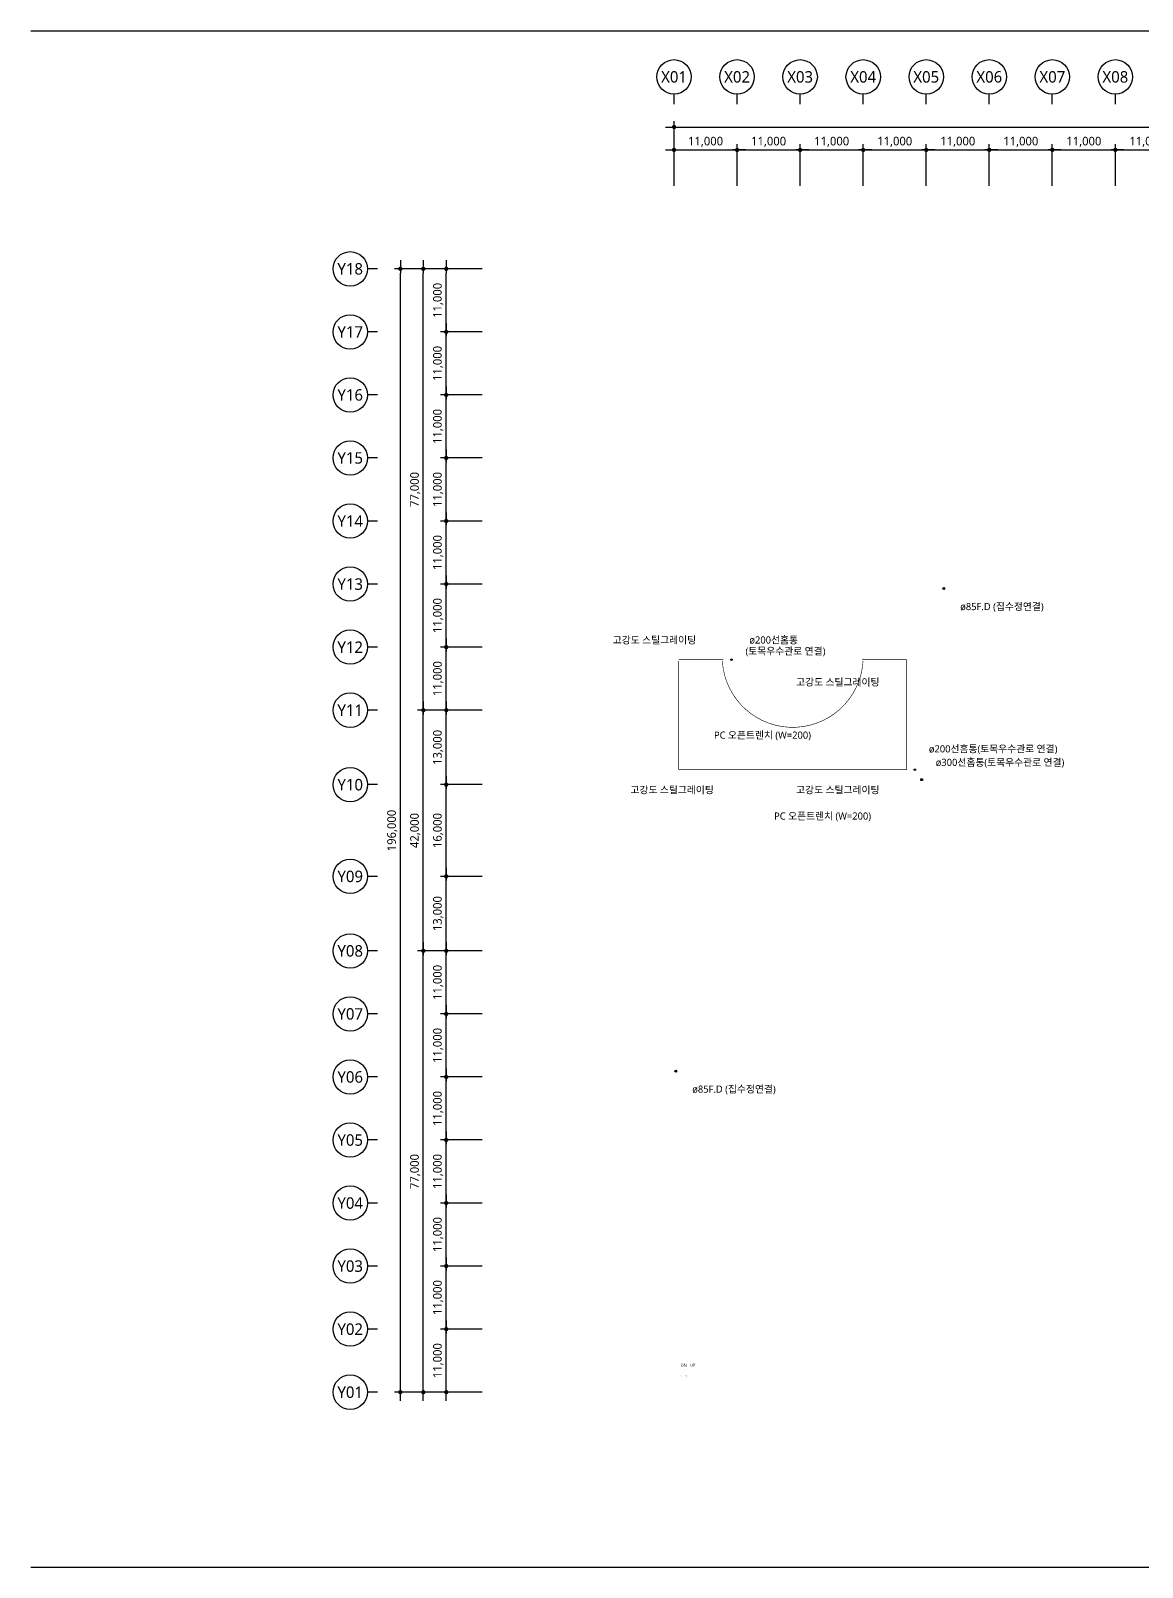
# Model space of a CAD drawing. Header units: millimetres. Extents: x 5104319 to 6731528, y 2502930 to 3039130.
# Drawn here: x 5104319 to 5298255, y 2502930 to 2771030 of the extents above; entities that cross this region are included whole.
import ezdxf
from ezdxf.enums import TextEntityAlignment as Align

# ---------------------------------------------------------------- set-up
doc = ezdxf.new("R2010")
doc.units = ezdxf.units.MM
doc.header["$PDMODE"] = 1
doc.linetypes.add('DIVIDE2', pattern=[15.875, 6.35, -3.175, 0, -3.175, 0, -3.175])
doc.linetypes.add('HID', pattern=[2.3, 1.5, -0.8])
doc.layers.get('Defpoints').update_dxf_attribs({"color": 140})
for name, color, linetype in [('0-아연도 그레이팅 커버', 6, 'DIVIDE2'), ('0-오픈트랜치', 2, 'HID'), ('ARCH', 8, 'Continuous'), ('D-1', 6, 'Continuous'), ('SYM', 253, 'Continuous')]:
    doc.layers.add(name, color=color, linetype=linetype)
for name, color, linetype, lineweight in [('A-AXIS-BUBL', 7, 'Continuous', 25), ('A-DIMS', 7, 'Continuous', 25), ('A-MKXS-TEXT1', 3, 'Continuous', 25), ('A-XXXX-TXT2', 3, 'Continuous', 25)]:
    doc.layers.add(name, color=color, linetype=linetype, lineweight=lineweight)
doc.styles.add('HY울릉도L', font='')
doc.styles.add('맑은 고딕', font='malgun.ttf')
doc.styles.add('맑은고딕', font='malgun.ttf')
doc.styles.get('HY울릉도L').set_extended_font_data('HYwulM')
doc.dimstyles.new('CDIM', dxfattribs={"dimtxt": 3, "dimasz": 1.5, "dimexe": 2, "dimexo": 1, "dimgap": 1, "dimtad": 1, "dimdec": 0, "dimrnd": 0.5, "dimzin": 0, "dimdsep": 32, "dimlunit": 6, "dimtxsty": 'HY울릉도L', "dimblk1": '_CIDOT', "dimblk2": '_CIDOT', "dimsah": 1, "dimcen": 5.5, "dimclrd": 2, "dimclre": 2, "dimclrt": 7, "dimadec": 0, "dimazin": 0, "dimtfac": 1, "dimtdec": 0, "dimtix": 1, "dimtmove": 2, "dimatfit": 1, "dimldrblk": '_CIDOT', "dimfxl": 1, "dimtolj": 1, "dimtzin": 0, "dimlwd": -1, "dimarcsym": 0})

# ---------------------------------------------------------------- blocks, each defined once
blk = doc.blocks.new('_CIDOT')
at = {"color": 0, "linetype": 'ByBlock'}
blk.add_line((2, 0), (-1, 0), dxfattribs=at)
at = {"color": 0, "linetype": 'ByBlock', "const_width": 0.5}
blk.add_lwpolyline([(-0.25, 0, 1), (0.25, 0, 1)], format="xyb", close=True, dxfattribs=at)
blk = doc.blocks.new('*D9')
at = {"layer": 'A-DIMS', "lineweight": -2, "transparency": 16777216}
for p, q in [((93193, 67121), (85943, 67121)), ((93193, 56121), (85943, 56121))]:
    blk.add_line(p, q, dxfattribs=at)
at = {"layer": 'A-DIMS', "transparency": 16777216}
blk.add_line((86943, 56871), (86943, 66371), dxfattribs=at)
at = {"layer": 'Defpoints', "color": 0, "transparency": 16777216}
for p in [(86943, 67121), (93693, 67121), (93693, 56121)]:
    blk.add_point(p, dxfattribs=at)
at = {"layer": 'A-DIMS', "transparency": 16777216, "xscale": 750, "yscale": 750, "zscale": 750}
for p, rotation in [((86943, 67121), 90), ((86943, 56121), 270)]:
    blk.add_blockref('_CIDOT', p, dxfattribs=dict(at, rotation=rotation))
at = {"layer": 'A-DIMS', "color": 3, "transparency": 16777216, "insert": (85538, 61621), "char_height": 1500, "attachment_point": 5, "rotation": 90, "style": '맑은고딕'}
blk.add_mtext('\\A1;11,000', dxfattribs=at)
blk = doc.blocks.new('*D10')
at = {"layer": 'A-DIMS', "lineweight": -2, "transparency": 16777216}
for p, q in [((93193, 78121), (85943, 78121)), ((93193, 67121), (85943, 67121))]:
    blk.add_line(p, q, dxfattribs=at)
at = {"layer": 'A-DIMS', "transparency": 16777216}
blk.add_line((86943, 67871), (86943, 77371), dxfattribs=at)
at = {"layer": 'Defpoints', "color": 0, "transparency": 16777216}
for p in [(86943, 78121), (93693, 78121), (93693, 67121)]:
    blk.add_point(p, dxfattribs=at)
at = {"layer": 'A-DIMS', "transparency": 16777216, "xscale": 750, "yscale": 750, "zscale": 750}
for p, rotation in [((86943, 78121), 90), ((86943, 67121), 270)]:
    blk.add_blockref('_CIDOT', p, dxfattribs=dict(at, rotation=rotation))
at = {"layer": 'A-DIMS', "color": 3, "transparency": 16777216, "insert": (85538, 72621), "char_height": 1500, "attachment_point": 5, "rotation": 90, "style": '맑은고딕'}
blk.add_mtext('\\A1;11,000', dxfattribs=at)
blk = doc.blocks.new('*D11')
at = {"layer": 'A-DIMS', "lineweight": -2, "transparency": 16777216}
for p, q in [((93193, 89121), (85943, 89121)), ((93193, 78121), (85943, 78121))]:
    blk.add_line(p, q, dxfattribs=at)
at = {"layer": 'A-DIMS', "transparency": 16777216}
blk.add_line((86943, 78871), (86943, 88371), dxfattribs=at)
at = {"layer": 'Defpoints', "color": 0, "transparency": 16777216}
for p in [(86943, 89121), (93693, 89121), (93693, 78121)]:
    blk.add_point(p, dxfattribs=at)
at = {"layer": 'A-DIMS', "transparency": 16777216, "xscale": 750, "yscale": 750, "zscale": 750}
for p, rotation in [((86943, 89121), 90), ((86943, 78121), 270)]:
    blk.add_blockref('_CIDOT', p, dxfattribs=dict(at, rotation=rotation))
at = {"layer": 'A-DIMS', "color": 3, "transparency": 16777216, "insert": (85538, 83621), "char_height": 1500, "attachment_point": 5, "rotation": 90, "style": '맑은고딕'}
blk.add_mtext('\\A1;11,000', dxfattribs=at)
blk = doc.blocks.new('*D12')
at = {"layer": 'A-DIMS', "lineweight": -2, "transparency": 16777216}
for p, q in [((93193, 100121), (85943, 100121)), ((93193, 89121), (85943, 89121))]:
    blk.add_line(p, q, dxfattribs=at)
at = {"layer": 'A-DIMS', "transparency": 16777216}
blk.add_line((86943, 89871), (86943, 99371), dxfattribs=at)
at = {"layer": 'Defpoints', "color": 0, "transparency": 16777216}
for p in [(86943, 100121), (93693, 100121), (93693, 89121)]:
    blk.add_point(p, dxfattribs=at)
at = {"layer": 'A-DIMS', "transparency": 16777216, "xscale": 750, "yscale": 750, "zscale": 750}
for p, rotation in [((86943, 100121), 90), ((86943, 89121), 270)]:
    blk.add_blockref('_CIDOT', p, dxfattribs=dict(at, rotation=rotation))
at = {"layer": 'A-DIMS', "color": 3, "transparency": 16777216, "insert": (85538, 94621), "char_height": 1500, "attachment_point": 5, "rotation": 90, "style": '맑은고딕'}
blk.add_mtext('\\A1;11,000', dxfattribs=at)
blk = doc.blocks.new('*D13')
at = {"layer": 'A-DIMS', "lineweight": -2, "transparency": 16777216}
for p, q in [((93193, 111121), (85943, 111121)), ((93193, 100121), (85943, 100121))]:
    blk.add_line(p, q, dxfattribs=at)
at = {"layer": 'A-DIMS', "transparency": 16777216}
blk.add_line((86943, 100871), (86943, 110371), dxfattribs=at)
at = {"layer": 'Defpoints', "color": 0, "transparency": 16777216}
for p in [(86943, 111121), (93693, 111121), (93693, 100121)]:
    blk.add_point(p, dxfattribs=at)
at = {"layer": 'A-DIMS', "transparency": 16777216, "xscale": 750, "yscale": 750, "zscale": 750}
for p, rotation in [((86943, 111121), 90), ((86943, 100121), 270)]:
    blk.add_blockref('_CIDOT', p, dxfattribs=dict(at, rotation=rotation))
at = {"layer": 'A-DIMS', "color": 3, "transparency": 16777216, "insert": (85538, 105621), "char_height": 1500, "attachment_point": 5, "rotation": 90, "style": '맑은고딕'}
blk.add_mtext('\\A1;11,000', dxfattribs=at)
blk = doc.blocks.new('*D14')
at = {"layer": 'A-DIMS', "lineweight": -2, "transparency": 16777216}
for p, q in [((93193, 122121), (85943, 122121)), ((93193, 111121), (85943, 111121))]:
    blk.add_line(p, q, dxfattribs=at)
at = {"layer": 'A-DIMS', "transparency": 16777216}
blk.add_line((86943, 111871), (86943, 121371), dxfattribs=at)
at = {"layer": 'Defpoints', "color": 0, "transparency": 16777216}
for p in [(86943, 122121), (93693, 122121), (93693, 111121)]:
    blk.add_point(p, dxfattribs=at)
at = {"layer": 'A-DIMS', "transparency": 16777216, "xscale": 750, "yscale": 750, "zscale": 750}
for p, rotation in [((86943, 122121), 90), ((86943, 111121), 270)]:
    blk.add_blockref('_CIDOT', p, dxfattribs=dict(at, rotation=rotation))
at = {"layer": 'A-DIMS', "color": 3, "transparency": 16777216, "insert": (85538, 116621), "char_height": 1500, "attachment_point": 5, "rotation": 90, "style": '맑은고딕'}
blk.add_mtext('\\A1;11,000', dxfattribs=at)
blk = doc.blocks.new('*D15')
at = {"layer": 'A-DIMS', "lineweight": -2, "transparency": 16777216}
for p, q in [((93193, 135121), (85943, 135121)), ((93193, 122121), (85943, 122121))]:
    blk.add_line(p, q, dxfattribs=at)
at = {"layer": 'A-DIMS', "transparency": 16777216}
blk.add_line((86943, 122871), (86943, 134371), dxfattribs=at)
at = {"layer": 'Defpoints', "color": 0, "transparency": 16777216}
for p in [(86943, 135121), (93693, 135121), (93693, 122121)]:
    blk.add_point(p, dxfattribs=at)
at = {"layer": 'A-DIMS', "transparency": 16777216, "xscale": 750, "yscale": 750, "zscale": 750}
for p, rotation in [((86943, 135121), 90), ((86943, 122121), 270)]:
    blk.add_blockref('_CIDOT', p, dxfattribs=dict(at, rotation=rotation))
at = {"layer": 'A-DIMS', "color": 3, "transparency": 16777216, "insert": (85538, 128621), "char_height": 1500, "attachment_point": 5, "rotation": 90, "style": '맑은고딕'}
blk.add_mtext('\\A1;13,000', dxfattribs=at)
blk = doc.blocks.new('*D16')
at = {"layer": 'A-DIMS', "lineweight": -2, "transparency": 16777216}
for p, q in [((93193, 151121), (85943, 151121)), ((93193, 135121), (85943, 135121))]:
    blk.add_line(p, q, dxfattribs=at)
at = {"layer": 'A-DIMS', "transparency": 16777216}
blk.add_line((86943, 135871), (86943, 150371), dxfattribs=at)
at = {"layer": 'Defpoints', "color": 0, "transparency": 16777216}
for p in [(86943, 151121), (93693, 151121), (93693, 135121)]:
    blk.add_point(p, dxfattribs=at)
at = {"layer": 'A-DIMS', "transparency": 16777216, "xscale": 750, "yscale": 750, "zscale": 750}
for p, rotation in [((86943, 151121), 90), ((86943, 135121), 270)]:
    blk.add_blockref('_CIDOT', p, dxfattribs=dict(at, rotation=rotation))
at = {"layer": 'A-DIMS', "color": 3, "transparency": 16777216, "insert": (85538, 143121), "char_height": 1500, "attachment_point": 5, "rotation": 90, "style": '맑은고딕'}
blk.add_mtext('\\A1;16,000', dxfattribs=at)
blk = doc.blocks.new('*D17')
at = {"layer": 'A-DIMS', "lineweight": -2, "transparency": 16777216}
for p, q in [((93193, 164121), (85943, 164121)), ((93193, 151121), (85943, 151121))]:
    blk.add_line(p, q, dxfattribs=at)
at = {"layer": 'A-DIMS', "transparency": 16777216}
blk.add_line((86943, 151871), (86943, 163371), dxfattribs=at)
at = {"layer": 'Defpoints', "color": 0, "transparency": 16777216}
for p in [(86943, 164121), (93693, 164121), (93693, 151121)]:
    blk.add_point(p, dxfattribs=at)
at = {"layer": 'A-DIMS', "transparency": 16777216, "xscale": 750, "yscale": 750, "zscale": 750}
for p, rotation in [((86943, 164121), 90), ((86943, 151121), 270)]:
    blk.add_blockref('_CIDOT', p, dxfattribs=dict(at, rotation=rotation))
at = {"layer": 'A-DIMS', "color": 3, "transparency": 16777216, "insert": (85538, 157621), "char_height": 1500, "attachment_point": 5, "rotation": 90, "style": '맑은고딕'}
blk.add_mtext('\\A1;13,000', dxfattribs=at)
blk = doc.blocks.new('*D18')
at = {"layer": 'A-DIMS', "lineweight": -2, "transparency": 16777216}
for p, q in [((93193, 175121), (85943, 175121)), ((93193, 164121), (85943, 164121))]:
    blk.add_line(p, q, dxfattribs=at)
at = {"layer": 'A-DIMS', "transparency": 16777216}
blk.add_line((86943, 164871), (86943, 174371), dxfattribs=at)
at = {"layer": 'Defpoints', "color": 0, "transparency": 16777216}
for p in [(86943, 175121), (93693, 175121), (93693, 164121)]:
    blk.add_point(p, dxfattribs=at)
at = {"layer": 'A-DIMS', "transparency": 16777216, "xscale": 750, "yscale": 750, "zscale": 750}
for p, rotation in [((86943, 175121), 90), ((86943, 164121), 270)]:
    blk.add_blockref('_CIDOT', p, dxfattribs=dict(at, rotation=rotation))
at = {"layer": 'A-DIMS', "color": 3, "transparency": 16777216, "insert": (85538, 169621), "char_height": 1500, "attachment_point": 5, "rotation": 90, "style": '맑은고딕'}
blk.add_mtext('\\A1;11,000', dxfattribs=at)
blk = doc.blocks.new('*D19')
at = {"layer": 'A-DIMS', "lineweight": -2, "transparency": 16777216}
for p, q in [((93193, 186121), (85943, 186121)), ((93193, 175121), (85943, 175121))]:
    blk.add_line(p, q, dxfattribs=at)
at = {"layer": 'A-DIMS', "transparency": 16777216}
blk.add_line((86943, 175871), (86943, 185371), dxfattribs=at)
at = {"layer": 'Defpoints', "color": 0, "transparency": 16777216}
for p in [(86943, 186121), (93693, 186121), (93693, 175121)]:
    blk.add_point(p, dxfattribs=at)
at = {"layer": 'A-DIMS', "transparency": 16777216, "xscale": 750, "yscale": 750, "zscale": 750}
for p, rotation in [((86943, 186121), 90), ((86943, 175121), 270)]:
    blk.add_blockref('_CIDOT', p, dxfattribs=dict(at, rotation=rotation))
at = {"layer": 'A-DIMS', "color": 3, "transparency": 16777216, "insert": (85538, 180621), "char_height": 1500, "attachment_point": 5, "rotation": 90, "style": '맑은고딕'}
blk.add_mtext('\\A1;11,000', dxfattribs=at)
blk = doc.blocks.new('*D20')
at = {"layer": 'A-DIMS', "lineweight": -2, "transparency": 16777216}
for p, q in [((93193, 197121), (85943, 197121)), ((93193, 186121), (85943, 186121))]:
    blk.add_line(p, q, dxfattribs=at)
at = {"layer": 'A-DIMS', "transparency": 16777216}
blk.add_line((86943, 186871), (86943, 196371), dxfattribs=at)
at = {"layer": 'Defpoints', "color": 0, "transparency": 16777216}
for p in [(86943, 197121), (93693, 197121), (93693, 186121)]:
    blk.add_point(p, dxfattribs=at)
at = {"layer": 'A-DIMS', "transparency": 16777216, "xscale": 750, "yscale": 750, "zscale": 750}
for p, rotation in [((86943, 197121), 90), ((86943, 186121), 270)]:
    blk.add_blockref('_CIDOT', p, dxfattribs=dict(at, rotation=rotation))
at = {"layer": 'A-DIMS', "color": 3, "transparency": 16777216, "insert": (85538, 191621), "char_height": 1500, "attachment_point": 5, "rotation": 90, "style": '맑은고딕'}
blk.add_mtext('\\A1;11,000', dxfattribs=at)
blk = doc.blocks.new('*D21')
at = {"layer": 'A-DIMS', "lineweight": -2, "transparency": 16777216}
for p, q in [((93193, 208121), (85943, 208121)), ((93193, 197121), (85943, 197121))]:
    blk.add_line(p, q, dxfattribs=at)
at = {"layer": 'A-DIMS', "transparency": 16777216}
blk.add_line((86943, 197871), (86943, 207371), dxfattribs=at)
at = {"layer": 'Defpoints', "color": 0, "transparency": 16777216}
for p in [(86943, 208121), (93693, 208121), (93693, 197121)]:
    blk.add_point(p, dxfattribs=at)
at = {"layer": 'A-DIMS', "transparency": 16777216, "xscale": 750, "yscale": 750, "zscale": 750}
for p, rotation in [((86943, 208121), 90), ((86943, 197121), 270)]:
    blk.add_blockref('_CIDOT', p, dxfattribs=dict(at, rotation=rotation))
at = {"layer": 'A-DIMS', "color": 3, "transparency": 16777216, "insert": (85538, 202621), "char_height": 1500, "attachment_point": 5, "rotation": 90, "style": '맑은고딕'}
blk.add_mtext('\\A1;11,000', dxfattribs=at)
blk = doc.blocks.new('*D22')
at = {"layer": 'A-DIMS', "lineweight": -2, "transparency": 16777216}
for p, q in [((93193, 219121), (85943, 219121)), ((93193, 208121), (85943, 208121))]:
    blk.add_line(p, q, dxfattribs=at)
at = {"layer": 'A-DIMS', "transparency": 16777216}
blk.add_line((86943, 208871), (86943, 218371), dxfattribs=at)
at = {"layer": 'Defpoints', "color": 0, "transparency": 16777216}
for p in [(86943, 219121), (93693, 219121), (93693, 208121)]:
    blk.add_point(p, dxfattribs=at)
at = {"layer": 'A-DIMS', "transparency": 16777216, "xscale": 750, "yscale": 750, "zscale": 750}
for p, rotation in [((86943, 219121), 90), ((86943, 208121), 270)]:
    blk.add_blockref('_CIDOT', p, dxfattribs=dict(at, rotation=rotation))
at = {"layer": 'A-DIMS', "color": 3, "transparency": 16777216, "insert": (85538, 213621), "char_height": 1500, "attachment_point": 5, "rotation": 90, "style": '맑은고딕'}
blk.add_mtext('\\A1;11,000', dxfattribs=at)
blk = doc.blocks.new('*D23')
at = {"layer": 'A-DIMS', "lineweight": -2, "transparency": 16777216}
for p, q in [((93193, 230121), (85943, 230121)), ((93193, 219121), (85943, 219121))]:
    blk.add_line(p, q, dxfattribs=at)
at = {"layer": 'A-DIMS', "transparency": 16777216}
blk.add_line((86943, 219871), (86943, 229371), dxfattribs=at)
at = {"layer": 'Defpoints', "color": 0, "transparency": 16777216}
for p in [(86943, 230121), (93693, 230121), (93693, 219121)]:
    blk.add_point(p, dxfattribs=at)
at = {"layer": 'A-DIMS', "transparency": 16777216, "xscale": 750, "yscale": 750, "zscale": 750}
for p, rotation in [((86943, 230121), 90), ((86943, 219121), 270)]:
    blk.add_blockref('_CIDOT', p, dxfattribs=dict(at, rotation=rotation))
at = {"layer": 'A-DIMS', "color": 3, "transparency": 16777216, "insert": (85538, 224621), "char_height": 1500, "attachment_point": 5, "rotation": 90, "style": '맑은고딕'}
blk.add_mtext('\\A1;11,000', dxfattribs=at)
blk = doc.blocks.new('*D24')
at = {"layer": 'A-DIMS', "lineweight": -2, "transparency": 16777216}
for p, q in [((93193, 241121), (85943, 241121)), ((93193, 230121), (85943, 230121))]:
    blk.add_line(p, q, dxfattribs=at)
at = {"layer": 'A-DIMS', "transparency": 16777216}
blk.add_line((86943, 230871), (86943, 240371), dxfattribs=at)
at = {"layer": 'Defpoints', "color": 0, "transparency": 16777216}
for p in [(86943, 241121), (93693, 241121), (93693, 230121)]:
    blk.add_point(p, dxfattribs=at)
at = {"layer": 'A-DIMS', "transparency": 16777216, "xscale": 750, "yscale": 750, "zscale": 750}
for p, rotation in [((86943, 241121), 90), ((86943, 230121), 270)]:
    blk.add_blockref('_CIDOT', p, dxfattribs=dict(at, rotation=rotation))
at = {"layer": 'A-DIMS', "color": 3, "transparency": 16777216, "insert": (85538, 235621), "char_height": 1500, "attachment_point": 5, "rotation": 90, "style": '맑은고딕'}
blk.add_mtext('\\A1;11,000', dxfattribs=at)
blk = doc.blocks.new('*D25')
at = {"layer": 'A-DIMS', "lineweight": -2, "transparency": 16777216}
for p, q in [((93193, 122121), (81943, 122121)), ((93193, 45121), (81943, 45121))]:
    blk.add_line(p, q, dxfattribs=at)
at = {"layer": 'A-DIMS', "transparency": 16777216}
blk.add_line((82943, 45871), (82943, 121371), dxfattribs=at)
at = {"layer": 'Defpoints', "color": 0, "transparency": 16777216}
for p in [(82943, 122121), (93693, 122121), (93693, 45121)]:
    blk.add_point(p, dxfattribs=at)
at = {"layer": 'A-DIMS', "transparency": 16777216, "xscale": 750, "yscale": 750, "zscale": 750}
for p, rotation in [((82943, 122121), 90), ((82943, 45121), 270)]:
    blk.add_blockref('_CIDOT', p, dxfattribs=dict(at, rotation=rotation))
at = {"layer": 'A-DIMS', "color": 3, "transparency": 16777216, "insert": (81542, 83621), "char_height": 1500, "attachment_point": 5, "rotation": 90, "style": '맑은고딕'}
blk.add_mtext('\\A1;77,000', dxfattribs=at)
blk = doc.blocks.new('*D26')
at = {"layer": 'A-DIMS', "lineweight": -2, "transparency": 16777216}
for p, q in [((93193, 241121), (77943, 241121)), ((93193, 45121), (77943, 45121))]:
    blk.add_line(p, q, dxfattribs=at)
at = {"layer": 'A-DIMS', "transparency": 16777216}
blk.add_line((78943, 45871), (78943, 240371), dxfattribs=at)
at = {"layer": 'Defpoints', "color": 0, "transparency": 16777216}
for p in [(78943, 241121), (93693, 241121), (93693, 45121)]:
    blk.add_point(p, dxfattribs=at)
at = {"layer": 'A-DIMS', "transparency": 16777216, "xscale": 750, "yscale": 750, "zscale": 750}
for p, rotation in [((78943, 241121), 90), ((78943, 45121), 270)]:
    blk.add_blockref('_CIDOT', p, dxfattribs=dict(at, rotation=rotation))
at = {"layer": 'A-DIMS', "color": 3, "transparency": 16777216, "insert": (77538, 143121), "char_height": 1500, "attachment_point": 5, "rotation": 90, "style": '맑은고딕'}
blk.add_mtext('\\A1;196,000', dxfattribs=at)
blk = doc.blocks.new('*D27')
at = {"layer": 'A-DIMS', "lineweight": -2, "transparency": 16777216}
for p, q in [((93193, 56121), (85943, 56121)), ((93193, 45121), (85943, 45121))]:
    blk.add_line(p, q, dxfattribs=at)
at = {"layer": 'A-DIMS', "transparency": 16777216}
blk.add_line((86943, 45871), (86943, 55371), dxfattribs=at)
at = {"layer": 'Defpoints', "color": 0, "transparency": 16777216}
for p in [(86943, 56121), (93693, 56121), (93693, 45121)]:
    blk.add_point(p, dxfattribs=at)
at = {"layer": 'A-DIMS', "transparency": 16777216, "xscale": 750, "yscale": 750, "zscale": 750}
for p, rotation in [((86943, 56121), 90), ((86943, 45121), 270)]:
    blk.add_blockref('_CIDOT', p, dxfattribs=dict(at, rotation=rotation))
at = {"layer": 'A-DIMS', "color": 3, "transparency": 16777216, "insert": (85538, 50621), "char_height": 1500, "attachment_point": 5, "rotation": 90, "style": '맑은고딕'}
blk.add_mtext('\\A1;11,000', dxfattribs=at)
blk = doc.blocks.new('*D28')
at = {"layer": 'A-DIMS', "lineweight": -2, "transparency": 16777216}
for p, q in [((93193, 164121), (81943, 164121)), ((93193, 122121), (81943, 122121))]:
    blk.add_line(p, q, dxfattribs=at)
at = {"layer": 'A-DIMS', "transparency": 16777216}
blk.add_line((82943, 122871), (82943, 163371), dxfattribs=at)
at = {"layer": 'Defpoints', "color": 0, "transparency": 16777216}
for p in [(82943, 164121), (93693, 164121), (93693, 122121)]:
    blk.add_point(p, dxfattribs=at)
at = {"layer": 'A-DIMS', "transparency": 16777216, "xscale": 750, "yscale": 750, "zscale": 750}
for p, rotation in [((82943, 164121), 90), ((82943, 122121), 270)]:
    blk.add_blockref('_CIDOT', p, dxfattribs=dict(at, rotation=rotation))
at = {"layer": 'A-DIMS', "color": 3, "transparency": 16777216, "insert": (81542, 143121), "char_height": 1500, "attachment_point": 5, "rotation": 90, "style": '맑은고딕'}
blk.add_mtext('\\A1;42,000', dxfattribs=at)
blk = doc.blocks.new('*D29')
at = {"layer": 'A-DIMS', "lineweight": -2, "transparency": 16777216}
for p, q in [((93193, 241121), (81943, 241121)), ((93193, 164121), (81943, 164121))]:
    blk.add_line(p, q, dxfattribs=at)
at = {"layer": 'A-DIMS', "transparency": 16777216}
blk.add_line((82943, 164871), (82943, 240371), dxfattribs=at)
at = {"layer": 'Defpoints', "color": 0, "transparency": 16777216}
for p in [(82943, 241121), (93693, 241121), (93693, 164121)]:
    blk.add_point(p, dxfattribs=at)
at = {"layer": 'A-DIMS', "transparency": 16777216, "xscale": 750, "yscale": 750, "zscale": 750}
for p, rotation in [((82943, 241121), 90), ((82943, 164121), 270)]:
    blk.add_blockref('_CIDOT', p, dxfattribs=dict(at, rotation=rotation))
at = {"layer": 'A-DIMS', "color": 3, "transparency": 16777216, "insert": (81542, 202621), "char_height": 1500, "attachment_point": 5, "rotation": 90, "style": '맑은고딕'}
blk.add_mtext('\\A1;77,000', dxfattribs=at)
blk = doc.blocks.new('*D30')
at = {"layer": 'A-DIMS', "lineweight": -2, "transparency": 16777216}
for p, q in [((148693, 255621), (148693, 262871)), ((159693, 255621), (159693, 262871))]:
    blk.add_line(p, q, dxfattribs=at)
at = {"layer": 'A-DIMS', "transparency": 16777216}
blk.add_line((149443, 261871), (158943, 261871), dxfattribs=at)
at = {"layer": 'Defpoints', "color": 0, "transparency": 16777216}
for p in [(159693, 261871), (148693, 255121), (159693, 255121)]:
    blk.add_point(p, dxfattribs=at)
at = {"layer": 'A-DIMS', "transparency": 16777216, "xscale": 750, "yscale": 750, "zscale": 750, "rotation": 180}
blk.add_blockref('_CIDOT', (148693, 261871), dxfattribs=at)
at = {"layer": 'A-DIMS', "transparency": 16777216, "xscale": 750, "yscale": 750, "zscale": 750}
blk.add_blockref('_CIDOT', (159693, 261871), dxfattribs=at)
at = {"layer": 'A-DIMS', "color": 3, "transparency": 16777216, "insert": (154193, 263275), "char_height": 1500, "attachment_point": 5, "style": '맑은고딕'}
blk.add_mtext('\\A1;11,000', dxfattribs=at)
blk = doc.blocks.new('*D31')
at = {"layer": 'A-DIMS', "lineweight": -2, "transparency": 16777216}
for p, q in [((159693, 255621), (159693, 262871)), ((170693, 255621), (170693, 262871))]:
    blk.add_line(p, q, dxfattribs=at)
at = {"layer": 'A-DIMS', "transparency": 16777216}
blk.add_line((160443, 261871), (169943, 261871), dxfattribs=at)
at = {"layer": 'Defpoints', "color": 0, "transparency": 16777216}
for p in [(170693, 261871), (159693, 255121), (170693, 255121)]:
    blk.add_point(p, dxfattribs=at)
at = {"layer": 'A-DIMS', "transparency": 16777216, "xscale": 750, "yscale": 750, "zscale": 750, "rotation": 180}
blk.add_blockref('_CIDOT', (159693, 261871), dxfattribs=at)
at = {"layer": 'A-DIMS', "transparency": 16777216, "xscale": 750, "yscale": 750, "zscale": 750}
blk.add_blockref('_CIDOT', (170693, 261871), dxfattribs=at)
at = {"layer": 'A-DIMS', "color": 3, "transparency": 16777216, "insert": (165193, 263275), "char_height": 1500, "attachment_point": 5, "style": '맑은고딕'}
blk.add_mtext('\\A1;11,000', dxfattribs=at)
blk = doc.blocks.new('*D32')
at = {"layer": 'A-DIMS', "lineweight": -2, "transparency": 16777216}
for p, q in [((170693, 255621), (170693, 262871)), ((181693, 255621), (181693, 262871))]:
    blk.add_line(p, q, dxfattribs=at)
at = {"layer": 'A-DIMS', "transparency": 16777216}
blk.add_line((171443, 261871), (180943, 261871), dxfattribs=at)
at = {"layer": 'Defpoints', "color": 0, "transparency": 16777216}
for p in [(181693, 261871), (170693, 255121), (181693, 255121)]:
    blk.add_point(p, dxfattribs=at)
at = {"layer": 'A-DIMS', "transparency": 16777216, "xscale": 750, "yscale": 750, "zscale": 750, "rotation": 180}
blk.add_blockref('_CIDOT', (170693, 261871), dxfattribs=at)
at = {"layer": 'A-DIMS', "transparency": 16777216, "xscale": 750, "yscale": 750, "zscale": 750}
blk.add_blockref('_CIDOT', (181693, 261871), dxfattribs=at)
at = {"layer": 'A-DIMS', "color": 3, "transparency": 16777216, "insert": (176193, 263275), "char_height": 1500, "attachment_point": 5, "style": '맑은고딕'}
blk.add_mtext('\\A1;11,000', dxfattribs=at)
blk = doc.blocks.new('*D33')
at = {"layer": 'A-DIMS', "lineweight": -2, "transparency": 16777216}
for p, q in [((181693, 255621), (181693, 262871)), ((192693, 255621), (192693, 262871))]:
    blk.add_line(p, q, dxfattribs=at)
at = {"layer": 'A-DIMS', "transparency": 16777216}
blk.add_line((182443, 261871), (191943, 261871), dxfattribs=at)
at = {"layer": 'Defpoints', "color": 0, "transparency": 16777216}
for p in [(192693, 261871), (181693, 255121), (192693, 255121)]:
    blk.add_point(p, dxfattribs=at)
at = {"layer": 'A-DIMS', "transparency": 16777216, "xscale": 750, "yscale": 750, "zscale": 750, "rotation": 180}
blk.add_blockref('_CIDOT', (181693, 261871), dxfattribs=at)
at = {"layer": 'A-DIMS', "transparency": 16777216, "xscale": 750, "yscale": 750, "zscale": 750}
blk.add_blockref('_CIDOT', (192693, 261871), dxfattribs=at)
at = {"layer": 'A-DIMS', "color": 3, "transparency": 16777216, "insert": (187193, 263275), "char_height": 1500, "attachment_point": 5, "style": '맑은고딕'}
blk.add_mtext('\\A1;11,000', dxfattribs=at)
blk = doc.blocks.new('*D34')
at = {"layer": 'A-DIMS', "lineweight": -2, "transparency": 16777216}
for p, q in [((192693, 255621), (192693, 262871)), ((203693, 255621), (203693, 262871))]:
    blk.add_line(p, q, dxfattribs=at)
at = {"layer": 'A-DIMS', "transparency": 16777216}
blk.add_line((193443, 261871), (202943, 261871), dxfattribs=at)
at = {"layer": 'Defpoints', "color": 0, "transparency": 16777216}
for p in [(203693, 261871), (192693, 255121), (203693, 255121)]:
    blk.add_point(p, dxfattribs=at)
at = {"layer": 'A-DIMS', "transparency": 16777216, "xscale": 750, "yscale": 750, "zscale": 750, "rotation": 180}
blk.add_blockref('_CIDOT', (192693, 261871), dxfattribs=at)
at = {"layer": 'A-DIMS', "transparency": 16777216, "xscale": 750, "yscale": 750, "zscale": 750}
blk.add_blockref('_CIDOT', (203693, 261871), dxfattribs=at)
at = {"layer": 'A-DIMS', "color": 3, "transparency": 16777216, "insert": (198193, 263275), "char_height": 1500, "attachment_point": 5, "style": '맑은고딕'}
blk.add_mtext('\\A1;11,000', dxfattribs=at)
blk = doc.blocks.new('*D35')
at = {"layer": 'A-DIMS', "lineweight": -2, "transparency": 16777216}
for p, q in [((203693, 255621), (203693, 262871)), ((214693, 255621), (214693, 262871))]:
    blk.add_line(p, q, dxfattribs=at)
at = {"layer": 'A-DIMS', "transparency": 16777216}
blk.add_line((204443, 261871), (213943, 261871), dxfattribs=at)
at = {"layer": 'Defpoints', "color": 0, "transparency": 16777216}
for p in [(214693, 261871), (203693, 255121), (214693, 255121)]:
    blk.add_point(p, dxfattribs=at)
at = {"layer": 'A-DIMS', "transparency": 16777216, "xscale": 750, "yscale": 750, "zscale": 750, "rotation": 180}
blk.add_blockref('_CIDOT', (203693, 261871), dxfattribs=at)
at = {"layer": 'A-DIMS', "transparency": 16777216, "xscale": 750, "yscale": 750, "zscale": 750}
blk.add_blockref('_CIDOT', (214693, 261871), dxfattribs=at)
at = {"layer": 'A-DIMS', "color": 3, "transparency": 16777216, "insert": (209193, 263275), "char_height": 1500, "attachment_point": 5, "style": '맑은고딕'}
blk.add_mtext('\\A1;11,000', dxfattribs=at)
blk = doc.blocks.new('*D43')
at = {"layer": 'A-DIMS', "lineweight": -2, "transparency": 16777216}
for p, q in [((126693, 255621), (126693, 266871)), ((302693, 255621), (302693, 266871))]:
    blk.add_line(p, q, dxfattribs=at)
at = {"layer": 'A-DIMS', "transparency": 16777216}
blk.add_line((127443, 265871), (301943, 265871), dxfattribs=at)
at = {"layer": 'Defpoints', "color": 0, "transparency": 16777216}
for p in [(302693, 265871), (126693, 255121), (302693, 255121)]:
    blk.add_point(p, dxfattribs=at)
at = {"layer": 'A-DIMS', "transparency": 16777216, "xscale": 750, "yscale": 750, "zscale": 750, "rotation": 180}
blk.add_blockref('_CIDOT', (126693, 265871), dxfattribs=at)
at = {"layer": 'A-DIMS', "transparency": 16777216, "xscale": 750, "yscale": 750, "zscale": 750}
blk.add_blockref('_CIDOT', (302693, 265871), dxfattribs=at)
at = {"layer": 'A-DIMS', "color": 3, "transparency": 16777216, "insert": (214693, 267275), "char_height": 1500, "attachment_point": 5, "style": '맑은고딕'}
blk.add_mtext('\\A1;176,000', dxfattribs=at)
blk = doc.blocks.new('*D45')
at = {"layer": 'A-DIMS', "lineweight": -2, "transparency": 16777216}
for p, q in [((126693, 255621), (126693, 262871)), ((137693, 255621), (137693, 262871))]:
    blk.add_line(p, q, dxfattribs=at)
at = {"layer": 'A-DIMS', "transparency": 16777216}
blk.add_line((127443, 261871), (136943, 261871), dxfattribs=at)
at = {"layer": 'Defpoints', "color": 0, "transparency": 16777216}
for p in [(137693, 261871), (126693, 255121), (137693, 255121)]:
    blk.add_point(p, dxfattribs=at)
at = {"layer": 'A-DIMS', "transparency": 16777216, "xscale": 750, "yscale": 750, "zscale": 750, "rotation": 180}
blk.add_blockref('_CIDOT', (126693, 261871), dxfattribs=at)
at = {"layer": 'A-DIMS', "transparency": 16777216, "xscale": 750, "yscale": 750, "zscale": 750}
blk.add_blockref('_CIDOT', (137693, 261871), dxfattribs=at)
at = {"layer": 'A-DIMS', "color": 3, "transparency": 16777216, "insert": (132193, 263275), "char_height": 1500, "attachment_point": 5, "style": '맑은고딕'}
blk.add_mtext('\\A1;11,000', dxfattribs=at)
blk = doc.blocks.new('*D46')
at = {"layer": 'A-DIMS', "lineweight": -2, "transparency": 16777216}
for p, q in [((137693, 255621), (137693, 262871)), ((148693, 255621), (148693, 262871))]:
    blk.add_line(p, q, dxfattribs=at)
at = {"layer": 'A-DIMS', "transparency": 16777216}
blk.add_line((138443, 261871), (147943, 261871), dxfattribs=at)
at = {"layer": 'Defpoints', "color": 0, "transparency": 16777216}
for p in [(148693, 261871), (137693, 255121), (148693, 255121)]:
    blk.add_point(p, dxfattribs=at)
at = {"layer": 'A-DIMS', "transparency": 16777216, "xscale": 750, "yscale": 750, "zscale": 750, "rotation": 180}
blk.add_blockref('_CIDOT', (137693, 261871), dxfattribs=at)
at = {"layer": 'A-DIMS', "transparency": 16777216, "xscale": 750, "yscale": 750, "zscale": 750}
blk.add_blockref('_CIDOT', (148693, 261871), dxfattribs=at)
at = {"layer": 'A-DIMS', "color": 3, "transparency": 16777216, "insert": (143193, 263275), "char_height": 1500, "attachment_point": 5, "style": '맑은고딕'}
blk.add_mtext('\\A1;11,000', dxfattribs=at)
blk = doc.blocks.new('상자')
at = {"layer": 'D-1'}
for p, q in [((6041333, 124773), (6041693, 124773)), ((6042773, 126213), (6042773, 125853)), ((6042773, 123693), (6042773, 123333)), ((6043853, 124773), (6044213, 124773))]:
    blk.add_line(p, q, dxfattribs=at)
at = {"layer": 'D-1', "ltscale": 0.6}
blk.add_lwpolyline([(6041333, 126213), (6044213, 126213), (6044213, 123333), (6041333, 123333)], close=True, dxfattribs=at)
for points in [[(6044213, 126213), (6041333, 123333)], [(6041333, 126213), (6044213, 123333)]]:
    blk.add_lwpolyline(points, dxfattribs=at)
blk.add_circle((6042773, 124773), 1080, dxfattribs=at)
at = {"layer": 'Defpoints'}
blk.add_circle((6042773, 124773), 1200, dxfattribs=at)
at = {"layer": 'SYM', "ltscale": 0.6}
blk.add_circle((6042773, 124773), 1080, dxfattribs=at)
blk = doc.blocks.new('A$C20DC7017')
at = {"layer": 'D-1'}
for p, q in [((-240, 1200), (120, 1200)), ((1200, 2640), (1200, 2280)), ((1200, 120), (1200, -240)), ((2280, 1200), (2640, 1200))]:
    blk.add_line(p, q, dxfattribs=at)
at = {"layer": 'D-1', "ltscale": 0.6}
blk.add_circle((1200, 1200), 1080, dxfattribs=at)
at = {"layer": 'Defpoints'}
blk.add_circle((1200, 1200), 1200, dxfattribs=at)
at = {"layer": 'SYM', "ltscale": 0.6}
blk.add_circle((1200, 1200), 1080, dxfattribs=at)
blk = doc.blocks.new('DIM(210222)')
for p, q in [((126693, 269870.6), (126693, 271620.6)), ((137693, 269870.6), (137693, 271620.6)), ((148693, 269870.6), (148693, 271620.6)), ((159693, 269870.6), (159693, 271620.6)), ((170693, 269870.6), (170693, 271620.6)), ((181693, 269870.6), (181693, 271620.6)), ((192693, 269870.6), (192693, 271620.6)), ((203693, 269870.6), (203693, 271620.6)), ((74943, 241120.6), (73193, 241120.6)), ((74943, 230120.6), (73193, 230120.6)), ((74943, 219120.6), (73193, 219120.6)), ((74943, 208120.6), (73193, 208120.6)), ((74943, 197120.6), (73193, 197120.6)), ((74943, 186120.6), (73193, 186120.6)), ((74943, 175120.6), (73193, 175120.6)), ((74943, 164120.6), (73193, 164120.6)), ((74943, 151120.6), (73193, 151120.6)), ((74943, 135120.6), (73193, 135120.6)), ((74943, 122120.6), (73193, 122120.6)), ((74943, 111120.6), (73193, 111120.6)), ((74943, 100120.6), (73193, 100120.6)), ((74943, 89120.6), (73193, 89120.6)), ((74943, 78120.6), (73193, 78120.6)), ((74943, 67120.6), (73193, 67120.6)), ((74943, 56120.6), (73193, 56120.6)), ((74943, 45120.6), (73193, 45120.6))]:
    blk.add_line(p, q)
at = {"layer": 'A-AXIS-BUBL', "ltscale": 0.2}
for centre in [(126693, 274620.6), (137693, 274620.6), (148693, 274620.6), (159693, 274620.6), (170693, 274620.6), (181693, 274620.6), (192693, 274620.6), (203693, 274620.6), (70193, 241120.6), (70193, 230120.6), (70193, 219120.6), (70193, 208120.6), (70193, 197120.6), (70193, 186120.6), (70193, 175120.6), (70193, 164120.6), (70193, 151120.6), (70193, 135120.6), (70193, 122120.6), (70193, 111120.6), (70193, 100120.6), (70193, 89120.6), (70193, 78120.6), (70193, 67120.6), (70193, 56120.6), (70193, 45120.6)]:
    blk.add_circle(centre, 3000, dxfattribs=at)
at = {"layer": 'A-XXXX-TXT2', "ltscale": 0.2, "style": '맑은고딕'}
for s, p in [('X01', (126693, 274620.6)), ('X02', (137693, 274620.6)), ('X03', (148693, 274620.6)), ('X04', (159693, 274620.6)), ('X05', (170693, 274620.6)), ('X06', (181693, 274620.6)), ('X07', (192693, 274620.6)), ('X08', (203693, 274620.6)), ('Y18', (70193, 241120.6)), ('Y17', (70193, 230120.6)), ('Y16', (70193, 219120.6)), ('Y15', (70193, 208120.6)), ('Y14', (70193, 197120.6)), ('Y13', (70193, 186120.6)), ('Y12', (70193, 175120.6)), ('Y11', (70193, 164120.6)), ('Y10', (70193, 151120.6)), ('Y09', (70193, 135120.6)), ('Y08', (70193, 122120.6)), ('Y07', (70193, 111120.6)), ('Y06', (70193, 100120.6)), ('Y05', (70193, 89120.6)), ('Y04', (70193, 78120.6)), ('Y03', (70193, 67120.6)), ('Y02', (70193, 56120.6)), ('Y01', (70193, 45120.6))]:
    blk.add_text(s, height=2000, dxfattribs=at).set_placement(p, align=Align.MIDDLE)
at = {"layer": 'A-DIMS'}
for p1, p2, distance, picture, middle in [((126693, 255120.6), (302693, 255120.6), 10750, '*D43', (214693, 267275.5)), ((126693, 255120.6), (137693, 255120.6), 6750, '*D45', (132193, 263275.5)), ((137693, 255120.6), (148693, 255120.6), 6750, '*D46', (143193, 263275.5)), ((148693, 255120.6), (159693, 255120.6), 6750, '*D30', (154193, 263275.5)), ((159693, 255120.6), (170693, 255120.6), 6750, '*D31', (165193, 263275.5)), ((170693, 255120.6), (181693, 255120.6), 6750, '*D32', (176193, 263275.5)), ((181693, 255120.6), (192693, 255120.6), 6750, '*D33', (187193, 263275.5)), ((192693, 255120.6), (203693, 255120.6), 6750, '*D34', (198193, 263275.5)), ((203693, 255120.6), (214693, 255120.6), 6750, '*D35', (209193, 263275.5)), ((93693, 45120.6), (93693, 241120.6), 14750, '*D26', (77538.1, 143120.6)), ((93693, 164120.6), (93693, 241120.6), 10750, '*D29', (81542.2, 202620.6)), ((93693, 230120.6), (93693, 241120.6), 6750, '*D24', (85538.1, 235620.6)), ((93693, 219120.6), (93693, 230120.6), 6750, '*D23', (85538.1, 224620.6)), ((93693, 208120.6), (93693, 219120.6), 6750, '*D22', (85538.1, 213620.6)), ((93693, 197120.6), (93693, 208120.6), 6750, '*D21', (85538.1, 202620.6)), ((93693, 186120.6), (93693, 197120.6), 6750, '*D20', (85538.1, 191620.6)), ((93693, 175120.6), (93693, 186120.6), 6750, '*D19', (85538.1, 180620.6)), ((93693, 164120.6), (93693, 175120.6), 6750, '*D18', (85538.1, 169620.6)), ((93693, 122120.6), (93693, 164120.6), 10750, '*D28', (81542.2, 143120.6)), ((93693, 151120.6), (93693, 164120.6), 6750, '*D17', (85538.1, 157620.6)), ((93693, 135120.6), (93693, 151120.6), 6750, '*D16', (85538.1, 143120.6)), ((93693, 122120.6), (93693, 135120.6), 6750, '*D15', (85538.1, 128620.6)), ((93693, 45120.6), (93693, 122120.6), 10750, '*D25', (81542.2, 83620.6)), ((93693, 111120.6), (93693, 122120.6), 6750, '*D14', (85538.1, 116620.6)), ((93693, 100120.6), (93693, 111120.6), 6750, '*D13', (85538.1, 105620.6)), ((93693, 89120.6), (93693, 100120.6), 6750, '*D12', (85538.1, 94620.6)), ((93693, 78120.6), (93693, 89120.6), 6750, '*D11', (85538.1, 83620.6)), ((93693, 67120.6), (93693, 78120.6), 6750, '*D10', (85538.1, 72620.6)), ((93693, 56120.6), (93693, 67120.6), 6750, '*D9', (85538.1, 61620.6)), ((93693, 45120.6), (93693, 56120.6), 6750, '*D27', (85538.1, 50620.6))]:
    dim = blk.add_aligned_dim(p1=p1, p2=p2, distance=distance, dimstyle='CDIM', override={"dimscale": 500, "dimtxsty": '맑은고딕', "dimclrd": 256, "dimclre": 256, "dimclrt": 3}, dxfattribs=at)
    dim.commit()
    dim.dimension.update_dxf_attribs({"geometry": picture, "text_midpoint": middle})

msp = doc.modelspace()

# ---------------------------------------------------------------- linework, layer by layer
for p, q in [((5104319, 2771030), (5823069, 2771030)), ((5104319, 2502930), (5823069, 2502930))]:
    msp.add_line(p, q)
for points in [[(5263612, 2673701, 0, 500, 0), (5264362, 2672402, 0, 0, 0), (5265426, 2670559, 0, 0, 0), (5266489, 2670559, 0, 0, 0)], [(5222917, 2661081, 0, 500, 0), (5222917, 2662581, 0, 0, 0), (5222917, 2664709, 0, 0, 0), (5220461, 2664709, 0, 0, 0)], [(5226585, 2661301, 0, 500, 0), (5226585, 2662801, 0, 0, 0), (5226585, 2664928, 0, 0, 0), (5229041, 2664928, 0, 0, 0)], [(5254907, 2661081, 0, 500, 0), (5254907, 2659581, 0, 0, 0), (5254907, 2657454, 0, 0, 0), (5252450, 2657454, 0, 0, 0)], [(5242961, 2651363, 0, 500, 0), (5242961, 2649863, 0, 0, 0), (5242961, 2648179, 0, 0, 0), (5240504, 2648179, 0, 0, 0)], [(5258562, 2642101, 0, 500, 0), (5258562, 2643601, 0, 0, 0), (5258562, 2645728, 0, 0, 0), (5261018, 2645728, 0, 0, 0)], [(5259762, 2640351, 0, 500, 0), (5259762, 2641851, 0, 0, 0), (5259762, 2643378, 0, 0, 0), (5262218, 2643378, 0, 0, 0)], [(5226007, 2642281, 0, 500, 0), (5226007, 2640781, 0, 0, 0), (5226007, 2638654, 0, 0, 0), (5223550, 2638654, 0, 0, 0)], [(5231563, 2642081, 0, 500, 0), (5231563, 2640581, 0, 0, 0), (5231563, 2634007, 0, 0, 0), (5234019, 2634007, 0, 0, 0)], [(5254907, 2642281, 0, 500, 0), (5254907, 2640781, 0, 0, 0), (5254907, 2638654, 0, 0, 0), (5252450, 2638654, 0, 0, 0)], [(5216862, 2589501, 0, 500, 0), (5217612, 2588202, 0, 0, 0), (5218676, 2586359, 0, 0, 0), (5219739, 2586359, 0, 0, 0)]]:
    msp.add_lwpolyline(points, format="xyseb")
at = {"layer": '0-아연도 그레이팅 커버', "ltscale": 100, "const_width": 100}
for points in [[(5217372, 2661281), (5225172, 2661281)], [(5249362, 2661281), (5257162, 2661281)], [(5217362, 2642081), (5228262, 2642081)], [(5246262, 2642081), (5257162, 2642081)]]:
    msp.add_lwpolyline(points, dxfattribs=at)
at = {"layer": '0-오픈트랜치', "ltscale": 500, "const_width": 100}
for points in [[(5217362, 2661081), (5217362, 2642081)], [(5257162, 2661281), (5257162, 2642081)], [(5246262, 2642081), (5228262, 2642081)]]:
    msp.add_lwpolyline(points, dxfattribs=at)
at = {"layer": '0-오픈트랜치', "ltscale": 50}
for points in [[(5226483, 2661300, 0, 250, 0), (5226076, 2661300, 0, 0, 0), (5224985, 2661300, 0, 0, 0), (5224985, 2661300, 0, 0, 0)], [(5258461, 2642100, 0, 250, 0), (5258053, 2642100, 0, 0, 0), (5256962, 2642100, 0, 0, 0), (5256962, 2642100, 0, 0, 0)]]:
    msp.add_lwpolyline(points, format="xyseb", dxfattribs=at)
at = {"layer": '0-오픈트랜치', "ltscale": 500, "const_width": 100}
msp.add_lwpolyline([(5249542, 2661081, -0.9446204), (5224982, 2661081)], format="xyb", dxfattribs=at)

# ---------------------------------------------------------------- block references
msp.add_blockref('DIM(210222)', (5089869, 2488361))
at = {"layer": 'D-1', "ltscale": 0.6}
for name, p, xscale, yscale, zscale in [('A$C20DC7017', (5263452, 2673541), 0.1335707925200356, 0.1335707925200356, 0.1335707925200356), ('상자', (4806947, 2652636), 0.06944444443673639, 0.06944444443673639, 0.06944444443673639), ('상자', (4838925, 2633436), 0.06944444443673639, 0.06944444443673639, 0.06944444443673639), ('상자', (4630306, 2627354), 0.1041666666535801, 0.1041666666535801, 0.1041666666535801), ('A$C20DC7017', (5216702, 2589341), 0.1335707925200356, 0.1335707925200356, 0.1335707925200356)]:
    msp.add_blockref(name, p, dxfattribs=dict(at, xscale=xscale, yscale=yscale, zscale=zscale))

# ---------------------------------------------------------------- texts
at = {"layer": 'A-MKXS-TEXT1', "style": '맑은고딕'}
for s, p in [('ø85F.D (집수정연결)', (5266489, 2670559)), ('(토목우수관로 연결)', (5229031, 2662783)), ('ø200선홈통(토목우수관로 연결)', (5261018, 2645728)), ('ø300선홈통(토목우수관로 연결)', (5262218, 2643378)), ('PC 오픈트렌치 (W=200)', (5234019, 2634007)), ('ø85F.D (집수정연결)', (5219739, 2586359))]:
    msp.add_text(s, height=1250, dxfattribs=at).set_placement(p, align=Align.MIDDLE_LEFT)
for s, p in [('고강도 스틸그레이팅', (5220411, 2664709)), ('ø200선홈통', (5238190, 2664728)), ('고강도 스틸그레이팅', (5252400, 2657371)), ('PC 오픈트렌치 (W=200)', (5240454, 2648126)), ('고강도 스틸그레이팅', (5223500, 2638571)), ('고강도 스틸그레이팅', (5252400, 2638571))]:
    msp.add_text(s, height=1250, dxfattribs=at).set_placement(p, align=Align.MIDDLE_RIGHT)
at = {"layer": 'ARCH', "ltscale": 100, "style": '맑은 고딕'}
for s, height, p in [('ST', 200, (5217869, 2536277)), ('DN', 500, (5218246, 2538208)), ('ST', 200, (5218705, 2536293)), ('UP', 500, (5219839, 2538210))]:
    msp.add_text(s, height=height, dxfattribs=at).set_placement(p, align=Align.MIDDLE_CENTER)

doc.saveas('drawing.dxf')
